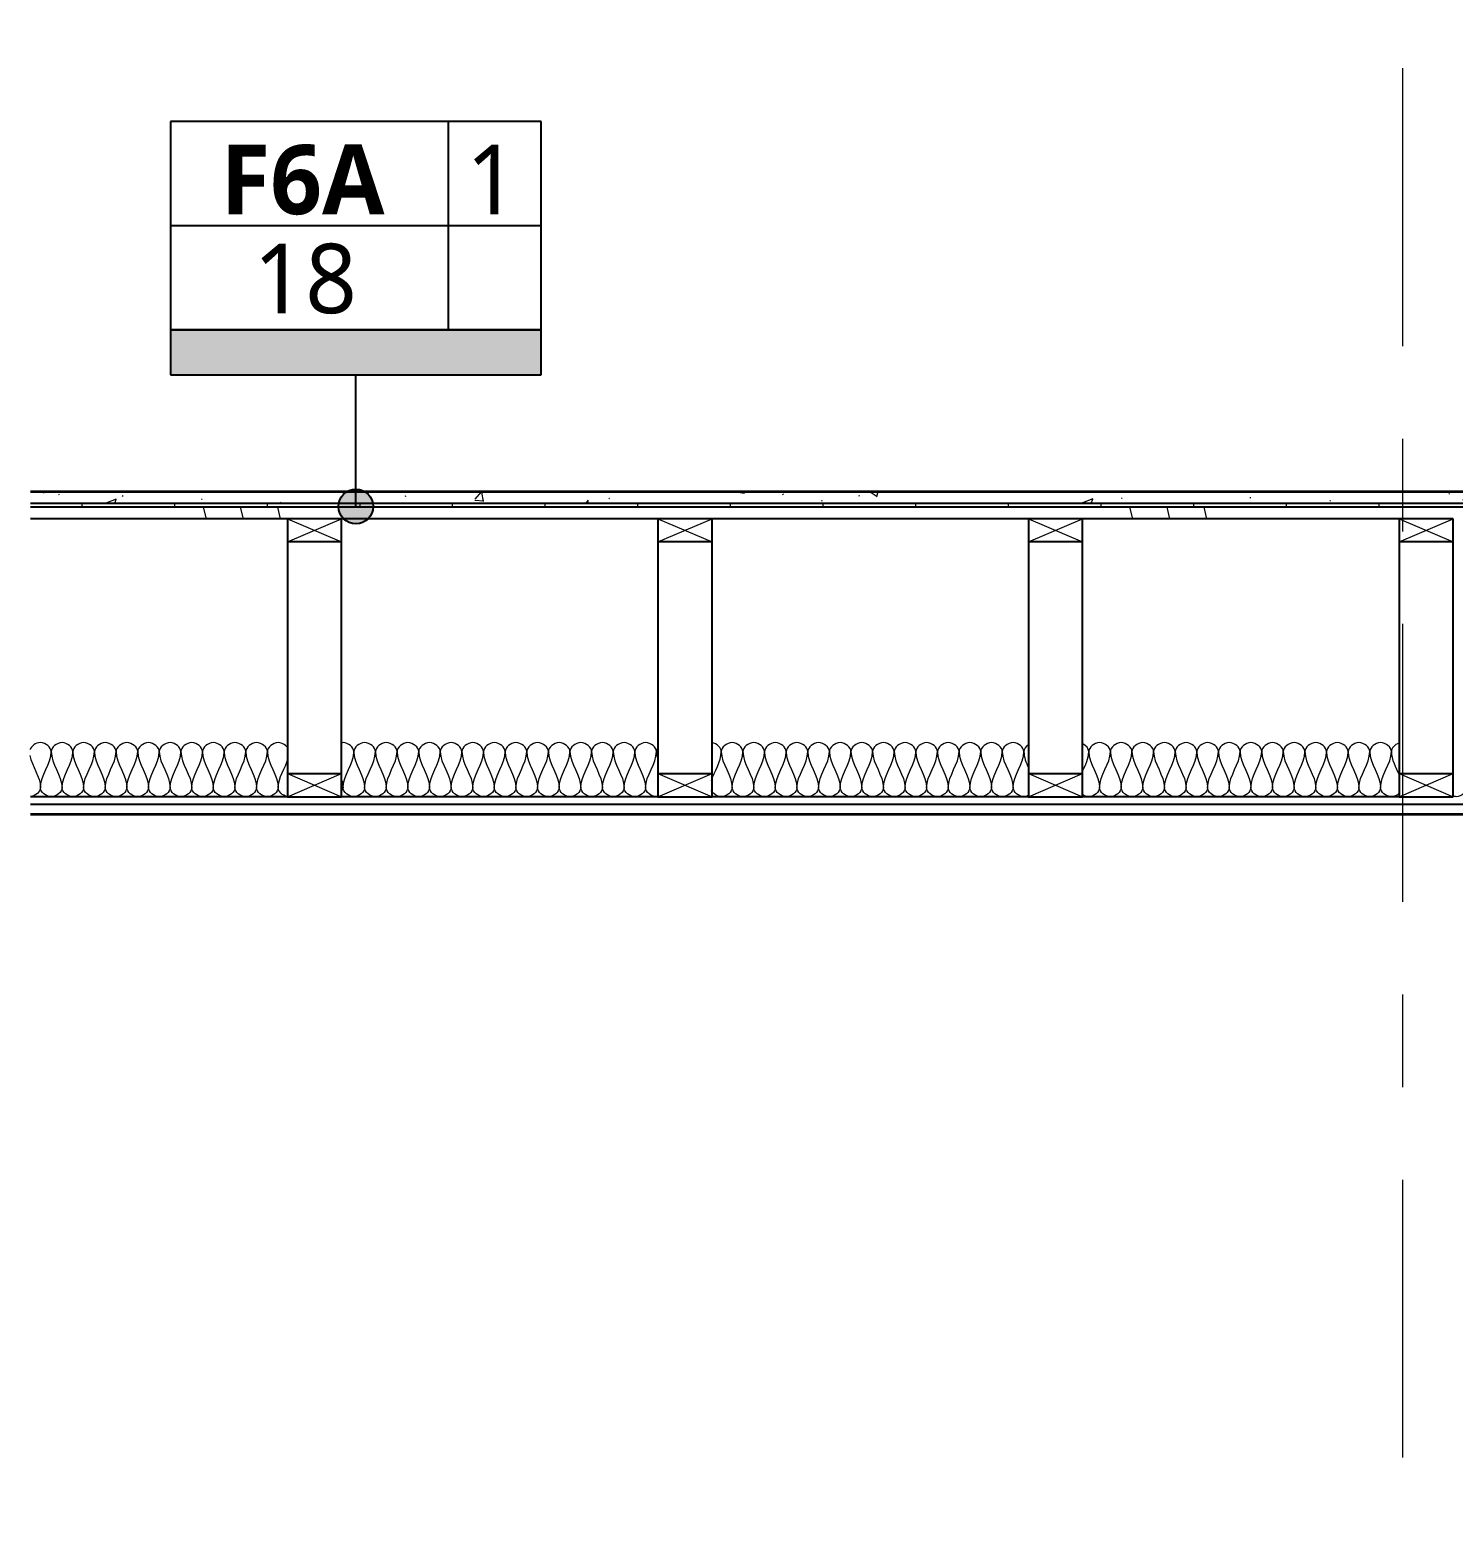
# Model space of a CAD drawing. Header units: inches. Extents: x 6 to 8416, y -388 to 6104.
# Drawn here: x 36.6 to 128.8, y 5793.7 to 5890.4 of the extents above; entities that cross this region are included whole.
import ezdxf

# ---------------------------------------------------------------- set-up
doc = ezdxf.new("R2010")
doc.units = ezdxf.units.IN
doc.header["$MEASUREMENT"] = 0
doc.linetypes.add('Center 3_8_', pattern=[36, 18, -6, 6, -6])
for name, color, linetype, lineweight in [('A-DETL', 90, 'Continuous', 13), ('A-DETL-GENF', 92, 'Continuous', 13), ('A-FLOR', 192, 'Continuous', 18), ('A-FLOR-IDEN', 11, 'Continuous', 25), ('A-FLOR-MCUT', 51, 'Continuous', 25), ('A-FLOR-PATT', 8, 'Continuous', 35), ('A-ROOM', 32, 'Continuous', 13), ('S-GRID', 1, 'Continuous', 13)]:
    doc.layers.add(name, color=color, linetype=linetype, lineweight=lineweight)
doc.styles.add('Open Sans_3', font='OpenSans-Regular.ttf', dxfattribs={"height": 4.5})
doc.styles.add('Open Sans_B', font='OpenSans-Bold.ttf', dxfattribs={"height": 4.5})

# ---------------------------------------------------------------- blocks, each defined once
blk = doc.blocks.new('06 Nominal Cut Lumber-Section-AM1 - 2x4 Section-9046868-WALL SECTION - PARKING EAST')
at = {"layer": 'A-DETL-GENF', "lineweight": 25}
for p, q in [((2.189, 5730.875), (-1.311, 5730.875)), ((-1.311, 5730.875), (-1.311, 5729.375)), ((2.189, 5729.375), (2.189, 5730.875))]:
    blk.add_line(p, q, dxfattribs=at)
at = {"layer": 'A-DETL-GENF'}
for p, q in [((-1.311, 5729.375), (2.189, 5730.875)), ((-1.311, 5730.875), (2.189, 5729.375))]:
    blk.add_line(p, q, dxfattribs=at)
blk = doc.blocks.new('06 Nominal Cut Lumber-Section-AM1 - 2x4 Section-V5-WALL SECTION - PARKING EAST')
at = {"layer": 'A-DETL-GENF', "lineweight": 25}
for p, q in [((-1.311, 5714.375), (-1.311, 5712.875)), ((2.189, 5712.875), (2.189, 5714.375)), ((-1.311, 5712.875), (2.189, 5712.875))]:
    blk.add_line(p, q, dxfattribs=at)
at = {"layer": 'A-DETL-GENF'}
for p, q in [((-1.311, 5712.875), (2.189, 5714.375)), ((-1.311, 5714.375), (2.189, 5712.875))]:
    blk.add_line(p, q, dxfattribs=at)
blk = doc.blocks.new('06 Nominal Cut Lumber-Top-AM - 4_ W-20150248-WALL SECTION - PARKING EAST')
at = {"layer": 'A-DETL-GENF', "lineweight": 25}
for p, q in [((2.189, 5729.375), (-1.311, 5729.375)), ((-1.311, 5729.375), (-1.311, 5714.375)), ((2.189, 5714.375), (2.189, 5729.375)), ((-1.311, 5714.375), (2.189, 5714.375))]:
    blk.add_line(p, q, dxfattribs=at)
blk = doc.blocks.new('ASM TAG - Floor-AM - Assembly-1637575-WALL SECTION - PARKING EAST')
at = {"layer": 'A-FLOR-IDEN', "lineweight": 13}
blk.add_hatch(color=256, dxfattribs=at).paths.add_polyline_path([(-80.88, 4994.573), (-80.88, 4991.658), (-104.88, 4991.658), (-104.88, 4994.573)])
at = {"layer": 'A-FLOR-IDEN'}
for p, q in [((-86.88, 5008.073), (-104.88, 5008.073)), ((-104.88, 5008.073), (-104.88, 5001.323)), ((-104.88, 5008.073), (-104.88, 4994.573)), ((-80.88, 5008.073), (-104.88, 5008.073)), ((-80.88, 5008.073), (-86.88, 5008.073)), ((-86.88, 4994.573), (-86.88, 5008.073)), ((-80.88, 5001.323), (-80.88, 5008.073)), ((-80.88, 4994.573), (-80.88, 5008.073)), ((-104.88, 5001.323), (-104.88, 4994.573)), ((-104.88, 5001.323), (-80.88, 5001.323)), ((-80.88, 4994.573), (-80.88, 5001.323)), ((-80.88, 4994.573), (-104.88, 4994.573)), ((-104.88, 4994.573), (-104.88, 4991.658)), ((-104.88, 4994.573), (-86.88, 4994.573)), ((-104.88, 4994.573), (-80.88, 4994.573)), ((-86.88, 4994.573), (-80.88, 4994.573)), ((-80.88, 4991.658), (-80.88, 4994.573)), ((-104.88, 4991.658), (-80.88, 4991.658))]:
    blk.add_line(p, q, dxfattribs=at)
at = {"layer": 'A-FLOR-IDEN', "lineweight": 13}
for p, q in [((-86.88, 5001.323), (-86.88, 5008.073)), ((-86.88, 5008.073), (-86.88, 5001.323)), ((-104.88, 5001.323), (-86.88, 5001.323)), ((-86.88, 5001.323), (-104.88, 5001.323)), ((-86.88, 4994.573), (-86.88, 5001.323)), ((-86.88, 5001.323), (-80.88, 5001.323)), ((-80.88, 5001.323), (-86.88, 5001.323)), ((-86.88, 5001.323), (-86.88, 4994.573))]:
    blk.add_line(p, q, dxfattribs=at)

msp = doc.modelspace()

# ---------------------------------------------------------------- hatches: boundary and pattern name
at = {"layer": 'A-FLOR-IDEN'}
h = msp.add_hatch(color=256, dxfattribs=at)
edge = h.paths.add_edge_path()
edge.add_arc((57.73850144, 5859.54566989), 1.125, 0, 360)
at = {"layer": 'A-FLOR-PATT', "lineweight": 13}
h = msp.add_hatch(dxfattribs=at)
h.set_pattern_fill('FP_1', color=256, style=0, pattern_type=2)
h.set_pattern_definition([(50, (-751.995, 5590.484), (6.885997, -0.602097), [0.72, -7.92]), (355, (-751.995, 5590.484), (-1.331756, 7.220547), [0.576, -6.336]), (100.451, (-751.421, 5590.433), (5.55363, 6.61819), [0.61191, -6.731]), (46.184, (-751.995, 5592.404), (10.24564, -1.588925), [1.08, -11.88]), (96.636, (-751.141, 5592.271), (8.97244, 9.35152), [0.91786, -10.096]), (351.184, (-751.995, 5592.404), (8.9732, 9.35123), [0.864, -9.504]), (21, (-751.035, 5591.924), (5.730726, -3.865003), [0.72, -7.92]), (326, (-751.035, 5591.924), (2.33581, 6.96088), [0.576, -6.336]), (71.451, (-750.557, 5591.601), (8.065876, 3.09595), [0.61191, -6.731]), (37.5, (-751.9948, 5590.484), (0.116866, 3.1954784), [0.06336, -6.196, 0.06336, -6.369, -6.36]), (37.5, (-751.9948, 5590.484), (0.116866, 3.1954784), [-12.691, 0.06336, -6.297]), (7.5, (-751.995, 5590.484), (2.52543, 3.786025), [0.06336, -3.604, 0.06336, -6.052, -2.424]), (7.5, (-751.995, 5590.484), (2.52543, 3.786025), [-9.782, 0.06336, -2.361]), (327.5, (-754.1358, 5590.484), (5.1243685, -0.216176), [0.06336, -2.337, 0.06336, -7.425, -9.936]), (327.5, (-754.1358, 5590.484), (5.1243685, -0.216176), [-9.888, 0.06336, -9.873]), (317.5, (-755.096, 5590.484), (5.598326, 0.96141), [0.06336, -3.057, 0.06336, -4.909, -7.056]), (317.5, (-755.096, 5590.484), (5.598326, 0.96141), [-8.093, 0.06336, -6.993])])
h.paths.add_polyline_path([(36.66538982, 5859.75), (175.05738982, 5859.75451498), (175.05738982, 5860.5), (36.66538982, 5860.5), (36.66538982, 5859.86812177)])
h = msp.add_hatch(dxfattribs=at)
h.set_pattern_fill('FP_2', color=256, style=0, pattern_type=2)
h.set_pattern_definition([(0, (-751.995, 5590.484), (0, 6), []), (90, (-751.995, 5590.484), (-6, 4e-16), [])])
h.paths.add_polyline_path([(175.05738982, 5859.5), (175.05738982, 5859.75), (36.66538982, 5859.75), (36.66538982, 5859.5), (133.42138982, 5859.5)])
h = msp.add_hatch(dxfattribs=at)
h.set_pattern_fill('FP_3', color=256, style=0, pattern_type=2)
h.set_pattern_definition([(0, (-751.995, 5590.484), (0, 60), [60, 0, 0, 0]), (284.036, (-711.195, 5602.484), (59.99915, -180.0005), [12.369, -235.017]), (284.036, (-713.595, 5602.484), (59.99915, -180.0005), [12.369, -235.017]), (284.036, (-715.995, 5602.484), (59.99915, -180.0005), [12.369, -235.017]), (284.036, (-747.195, 5614.484), (59.99915, -180.0005), [12.369, -235.017]), (284.036, (-749.595, 5614.484), (59.99915, -180.0005), [12.369, -235.017]), (284.036, (-751.995, 5614.484), (59.99915, -180.0005), [12.369, -235.017]), (284.036, (-729.195, 5626.484), (59.99915, -180.0005), [12.369, -235.017]), (284.036, (-731.595, 5626.484), (59.99915, -180.0005), [12.369, -235.017]), (284.036, (-733.995, 5626.484), (59.99915, -180.0005), [12.369, -235.017]), (284.036, (-711.195, 5638.484), (59.99915, -180.0005), [12.369, -235.017]), (284.036, (-713.595, 5638.484), (59.99915, -180.0005), [12.369, -235.017]), (284.036, (-715.995, 5638.484), (59.99915, -180.0005), [12.369, -235.017]), (284.036, (-747.195, 5650.484), (59.99915, -180.0005), [12.369, -235.017]), (284.036, (-749.595, 5650.484), (59.99915, -180.0005), [12.369, -235.017]), (284.036, (-751.995, 5650.484), (59.99915, -180.0005), [12.369, -235.017]), (0, (-751.995, 5596.484), (0, 60), [60, 0, 0, 0]), (0, (-751.995, 5602.484), (0, 60), [60, 0, 0, 0]), (0, (-751.995, 5608.484), (0, 60), [60, 0, 0, 0]), (0, (-751.995, 5614.484), (0, 60), [60, 0, 0, 0]), (0, (-751.995, 5620.484), (0, 60), [60, 0, 0, 0]), (0, (-751.995, 5626.484), (0, 60), [60, 0, 0, 0]), (0, (-751.995, 5632.484), (0, 60), [60, 0, 0, 0]), (0, (-751.995, 5638.484), (0, 60), [60, 0, 0, 0]), (0, (-751.995, 5644.484), (0, 60), [60, 0, 0, 0])])
h.paths.add_polyline_path([(128.80738982, 5858.75), (180.55738975, 5858.75), (180.55738982, 5859.5), (36.66538982, 5859.5), (36.66538982, 5858.75), (125.30738982, 5858.75)])

# ---------------------------------------------------------------- linework, layer by layer
at = {"layer": 'A-DETL'}
for points, knots in [([(38.00738982, 5843.66666667), (38.00738982, 5843.94165264), (37.35378982, 5844.51746931), (36.70018982, 5844.01798948), (36.62502828, 5843.77699534)], [0, 0, 0, 0, 1.4142135624, 2.6409428125, 2.6409428125, 2.6409428125, 2.6409428125]), ([(53.35671227, 5843.85637678), (53.24738982, 5844.06650186), (52.62738982, 5844.48786797), (52.00738982, 5843.94165264), (52.00738982, 5843.66666667)], [0.3232488143, 0.3232488143, 0.3232488143, 0.3232488143, 1.4142135624, 2.8284271247, 2.8284271247, 2.8284271247, 2.8284271247]), ([(57.60738982, 5843.66666667), (57.60738982, 5843.94165264), (57.22102618, 5844.28203609), (56.83466255, 5844.24667158), (56.79869144, 5844.24039795)], [0, 0, 0, 0, 1.4142135624, 1.5611448416, 1.5611448416, 1.5611448416, 1.5611448416]), ([(77.31608821, 5840.75960205), (77.28011709, 5840.75332842), (76.89375346, 5840.71796391), (76.50738982, 5841.05834736), (76.50738982, 5841.33333333)], [1.2672822832, 1.2672822832, 1.2672822832, 1.2672822832, 1.4142135624, 2.8284271247, 2.8284271247, 2.8284271247, 2.8284271247]), ([(82.10738982, 5841.33333333), (82.10738982, 5841.05834736), (81.48738982, 5840.51213203), (80.86738982, 5840.93349814), (80.75806737, 5841.14362322)], [0, 0, 0, 0, 1.4142135624, 2.5051783105, 2.5051783105, 2.5051783105, 2.5051783105]), ([(101.32406441, 5840.8295204), (101.22557164, 5840.77995582), (100.76648073, 5840.65389173), (100.30738982, 5841.05834736), (100.30738982, 5841.33333333)], [0.9734197247, 0.9734197247, 0.9734197247, 0.9734197247, 1.4142135624, 2.8284271247, 2.8284271247, 2.8284271247, 2.8284271247]), ([(105.90738982, 5841.33333333), (105.90738982, 5841.05834736), (105.41193528, 5840.62185564), (104.91648073, 5840.8032548), (104.7961477, 5840.88523799)], [0, 0, 0, 0, 1.4142135624, 2.0019386792, 2.0019386792, 2.0019386792, 2.0019386792]), ([(125.32139798, 5840.96793881), (125.18738982, 5840.84086808), (124.64738982, 5840.58261143), (124.10738982, 5841.05834736), (124.10738982, 5841.33333333)], [0.6464976285, 0.6464976285, 0.6464976285, 0.6464976285, 1.4142135624, 2.8284271247, 2.8284271247, 2.8284271247, 2.8284271247]), ([(129.70738982, 5841.33333333), (129.70738982, 5841.05834736), (129.28466255, 5840.68592782), (128.86193528, 5840.7633137), (128.79234819, 5840.7868753)], [0, 0, 0, 0, 1.4142135624, 1.7080761208, 1.7080761208, 1.7080761208, 1.7080761208])]:
    msp.add_open_spline(points, degree=3, knots=knots, dxfattribs=at)
for points in [[(36.62952965, 5843.41271638), (36.74858854, 5842.70862261), (37.30738982, 5842.04964113), (37.30738982, 5841.33333333)], [(37.30738982, 5841.33333333), (37.30738982, 5842.13504832), (38.00738982, 5842.86495168), (38.00738982, 5843.66666667)], [(39.40738982, 5843.66666667), (39.40738982, 5843.94165264), (38.70738982, 5844.55834736), (38.00738982, 5843.94165264), (38.00738982, 5843.66666667)], [(38.00738982, 5843.66666667), (38.00738982, 5842.86495168), (38.70738982, 5842.13504832), (38.70738982, 5841.33333333)], [(38.70738982, 5841.33333333), (38.70738982, 5842.13504832), (39.40738982, 5842.86495168), (39.40738982, 5843.66666667)], [(40.80738982, 5843.66666667), (40.80738982, 5843.94165264), (40.10738982, 5844.55834736), (39.40738982, 5843.94165264), (39.40738982, 5843.66666667)], [(39.40738982, 5843.66666667), (39.40738982, 5842.86495168), (40.10738982, 5842.13504832), (40.10738982, 5841.33333333)], [(40.10738982, 5841.33333333), (40.10738982, 5842.13504832), (40.80738982, 5842.86495168), (40.80738982, 5843.66666667)], [(42.20738982, 5843.66666667), (42.20738982, 5843.94165264), (41.50738982, 5844.55834736), (40.80738982, 5843.94165264), (40.80738982, 5843.66666667)], [(40.80738982, 5843.66666667), (40.80738982, 5842.86495168), (41.50738982, 5842.13504832), (41.50738982, 5841.33333333)], [(41.50738982, 5841.33333333), (41.50738982, 5842.13504832), (42.20738982, 5842.86495168), (42.20738982, 5843.66666667)], [(43.60738982, 5843.66666667), (43.60738982, 5843.94165264), (42.90738982, 5844.55834736), (42.20738982, 5843.94165264), (42.20738982, 5843.66666667)], [(42.20738982, 5843.66666667), (42.20738982, 5842.86495168), (42.90738982, 5842.13504832), (42.90738982, 5841.33333333)], [(42.90738982, 5841.33333333), (42.90738982, 5842.13504832), (43.60738982, 5842.86495168), (43.60738982, 5843.66666667)], [(45.00738982, 5843.66666667), (45.00738982, 5843.94165264), (44.30738982, 5844.55834736), (43.60738982, 5843.94165264), (43.60738982, 5843.66666667)], [(43.60738982, 5843.66666667), (43.60738982, 5842.86495168), (44.30738982, 5842.13504832), (44.30738982, 5841.33333333)], [(44.30738982, 5841.33333333), (44.30738982, 5842.13504832), (45.00738982, 5842.86495168), (45.00738982, 5843.66666667)], [(46.40738982, 5843.66666667), (46.40738982, 5843.94165264), (45.70738982, 5844.55834736), (45.00738982, 5843.94165264), (45.00738982, 5843.66666667)], [(45.00738982, 5843.66666667), (45.00738982, 5842.86495168), (45.70738982, 5842.13504832), (45.70738982, 5841.33333333)], [(45.70738982, 5841.33333333), (45.70738982, 5842.13504832), (46.40738982, 5842.86495168), (46.40738982, 5843.66666667)], [(47.80738982, 5843.66666667), (47.80738982, 5843.94165264), (47.10738982, 5844.55834736), (46.40738982, 5843.94165264), (46.40738982, 5843.66666667)], [(46.40738982, 5843.66666667), (46.40738982, 5842.86495168), (47.10738982, 5842.13504832), (47.10738982, 5841.33333333)], [(47.10738982, 5841.33333333), (47.10738982, 5842.13504832), (47.80738982, 5842.86495168), (47.80738982, 5843.66666667)], [(49.20738982, 5843.66666667), (49.20738982, 5843.94165264), (48.50738982, 5844.55834736), (47.80738982, 5843.94165264), (47.80738982, 5843.66666667)], [(47.80738982, 5843.66666667), (47.80738982, 5842.86495168), (48.50738982, 5842.13504832), (48.50738982, 5841.33333333)], [(48.50738982, 5841.33333333), (48.50738982, 5842.13504832), (49.20738982, 5842.86495168), (49.20738982, 5843.66666667)], [(50.60738982, 5843.66666667), (50.60738982, 5843.94165264), (49.90738982, 5844.55834736), (49.20738982, 5843.94165264), (49.20738982, 5843.66666667)], [(49.20738982, 5843.66666667), (49.20738982, 5842.86495168), (49.90738982, 5842.13504832), (49.90738982, 5841.33333333)], [(49.90738982, 5841.33333333), (49.90738982, 5842.13504832), (50.60738982, 5842.86495168), (50.60738982, 5843.66666667)], [(52.00738982, 5843.66666667), (52.00738982, 5843.94165264), (51.30738982, 5844.55834736), (50.60738982, 5843.94165264), (50.60738982, 5843.66666667)], [(50.60738982, 5843.66666667), (50.60738982, 5842.86495168), (51.30738982, 5842.13504832), (51.30738982, 5841.33333333)], [(51.30738982, 5841.33333333), (51.30738982, 5842.13504832), (52.00738982, 5842.86495168), (52.00738982, 5843.66666667)], [(52.00738982, 5843.66666667), (52.00738982, 5842.86495168), (52.70738982, 5842.13504832), (52.70738982, 5841.33333333)], [(56.90738982, 5841.33333333), (56.90738982, 5842.13504832), (57.60738982, 5842.86495168), (57.60738982, 5843.66666667)], [(59.00738982, 5843.66666667), (59.00738982, 5843.94165264), (58.30738982, 5844.55834736), (57.60738982, 5843.94165264), (57.60738982, 5843.66666667)], [(57.60738982, 5843.66666667), (57.60738982, 5842.86495168), (58.30738982, 5842.13504832), (58.30738982, 5841.33333333)], [(58.30738982, 5841.33333333), (58.30738982, 5842.13504832), (59.00738982, 5842.86495168), (59.00738982, 5843.66666667)], [(60.40738982, 5843.66666667), (60.40738982, 5843.94165264), (59.70738982, 5844.55834736), (59.00738982, 5843.94165264), (59.00738982, 5843.66666667)], [(59.00738982, 5843.66666667), (59.00738982, 5842.86495168), (59.70738982, 5842.13504832), (59.70738982, 5841.33333333)], [(59.70738982, 5841.33333333), (59.70738982, 5842.13504832), (60.40738982, 5842.86495168), (60.40738982, 5843.66666667)], [(61.80738982, 5843.66666667), (61.80738982, 5843.94165264), (61.10738982, 5844.55834736), (60.40738982, 5843.94165264), (60.40738982, 5843.66666667)], [(60.40738982, 5843.66666667), (60.40738982, 5842.86495168), (61.10738982, 5842.13504832), (61.10738982, 5841.33333333)], [(61.10738982, 5841.33333333), (61.10738982, 5842.13504832), (61.80738982, 5842.86495168), (61.80738982, 5843.66666667)], [(63.20738982, 5843.66666667), (63.20738982, 5843.94165264), (62.50738982, 5844.55834736), (61.80738982, 5843.94165264), (61.80738982, 5843.66666667)], [(61.80738982, 5843.66666667), (61.80738982, 5842.86495168), (62.50738982, 5842.13504832), (62.50738982, 5841.33333333)], [(62.50738982, 5841.33333333), (62.50738982, 5842.13504832), (63.20738982, 5842.86495168), (63.20738982, 5843.66666667)], [(64.60738982, 5843.66666667), (64.60738982, 5843.94165264), (63.90738982, 5844.55834736), (63.20738982, 5843.94165264), (63.20738982, 5843.66666667)], [(63.20738982, 5843.66666667), (63.20738982, 5842.86495168), (63.90738982, 5842.13504832), (63.90738982, 5841.33333333)], [(63.90738982, 5841.33333333), (63.90738982, 5842.13504832), (64.60738982, 5842.86495168), (64.60738982, 5843.66666667)], [(66.00738982, 5843.66666667), (66.00738982, 5843.94165264), (65.30738982, 5844.55834736), (64.60738982, 5843.94165264), (64.60738982, 5843.66666667)], [(64.60738982, 5843.66666667), (64.60738982, 5842.86495168), (65.30738982, 5842.13504832), (65.30738982, 5841.33333333)], [(65.30738982, 5841.33333333), (65.30738982, 5842.13504832), (66.00738982, 5842.86495168), (66.00738982, 5843.66666667)], [(67.40738982, 5843.66666667), (67.40738982, 5843.94165264), (66.70738982, 5844.55834736), (66.00738982, 5843.94165264), (66.00738982, 5843.66666667)], [(66.00738982, 5843.66666667), (66.00738982, 5842.86495168), (66.70738982, 5842.13504832), (66.70738982, 5841.33333333)], [(66.70738982, 5841.33333333), (66.70738982, 5842.13504832), (67.40738982, 5842.86495168), (67.40738982, 5843.66666667)], [(68.80738982, 5843.66666667), (68.80738982, 5843.94165264), (68.10738982, 5844.55834736), (67.40738982, 5843.94165264), (67.40738982, 5843.66666667)], [(67.40738982, 5843.66666667), (67.40738982, 5842.86495168), (68.10738982, 5842.13504832), (68.10738982, 5841.33333333)], [(68.10738982, 5841.33333333), (68.10738982, 5842.13504832), (68.80738982, 5842.86495168), (68.80738982, 5843.66666667)], [(70.20738982, 5843.66666667), (70.20738982, 5843.94165264), (69.50738982, 5844.55834736), (68.80738982, 5843.94165264), (68.80738982, 5843.66666667)], [(68.80738982, 5843.66666667), (68.80738982, 5842.86495168), (69.50738982, 5842.13504832), (69.50738982, 5841.33333333)], [(69.50738982, 5841.33333333), (69.50738982, 5842.13504832), (70.20738982, 5842.86495168), (70.20738982, 5843.66666667)], [(71.60738982, 5843.66666667), (71.60738982, 5843.94165264), (70.90738982, 5844.55834736), (70.20738982, 5843.94165264), (70.20738982, 5843.66666667)], [(70.20738982, 5843.66666667), (70.20738982, 5842.86495168), (70.90738982, 5842.13504832), (70.90738982, 5841.33333333)], [(70.90738982, 5841.33333333), (70.90738982, 5842.13504832), (71.60738982, 5842.86495168), (71.60738982, 5843.66666667)], [(73.00738982, 5843.66666667), (73.00738982, 5843.94165264), (72.30738982, 5844.55834736), (71.60738982, 5843.94165264), (71.60738982, 5843.66666667)], [(71.60738982, 5843.66666667), (71.60738982, 5842.86495168), (72.30738982, 5842.13504832), (72.30738982, 5841.33333333)], [(72.30738982, 5841.33333333), (72.30738982, 5842.13504832), (73.00738982, 5842.86495168), (73.00738982, 5843.66666667)], [(74.40738982, 5843.66666667), (74.40738982, 5843.94165264), (73.70738982, 5844.55834736), (73.00738982, 5843.94165264), (73.00738982, 5843.66666667)], [(73.00738982, 5843.66666667), (73.00738982, 5842.86495168), (73.70738982, 5842.13504832), (73.70738982, 5841.33333333)], [(73.70738982, 5841.33333333), (73.70738982, 5842.13504832), (74.40738982, 5842.86495168), (74.40738982, 5843.66666667)], [(75.80738982, 5843.66666667), (75.80738982, 5843.94165264), (75.10738982, 5844.55834736), (74.40738982, 5843.94165264), (74.40738982, 5843.66666667)], [(74.40738982, 5843.66666667), (74.40738982, 5842.86495168), (75.10738982, 5842.13504832), (75.10738982, 5841.33333333)], [(75.10738982, 5841.33333333), (75.10738982, 5842.13504832), (75.80738982, 5842.86495168), (75.80738982, 5843.66666667)], [(77.20738982, 5843.66666667), (77.20738982, 5843.94165264), (76.50738982, 5844.55834736), (75.80738982, 5843.94165264), (75.80738982, 5843.66666667)], [(75.80738982, 5843.66666667), (75.80738982, 5842.86495168), (76.50738982, 5842.13504832), (76.50738982, 5841.33333333)], [(76.50738982, 5841.33333333), (76.50738982, 5842.13504832), (77.20738982, 5842.86495168), (77.20738982, 5843.66666667)], [(77.25806737, 5843.85637678), (77.22567554, 5843.7941175), (77.20738982, 5843.7295206), (77.20738982, 5843.66666667)], [(77.20738982, 5843.66666667), (77.20738982, 5843.51941289), (77.23100498, 5843.37458175), (77.26956034, 5843.2312833)], [(80.76956034, 5841.7687167), (80.94091752, 5842.40559872), (81.40738982, 5843.01220546), (81.40738982, 5843.66666667)], [(81.40738982, 5843.66666667), (81.40738982, 5843.91308267), (81.12633905, 5844.18628794), (80.81608821, 5844.24039795)], [(82.80738982, 5843.66666667), (82.80738982, 5843.94165264), (82.10738982, 5844.55834736), (81.40738982, 5843.94165264), (81.40738982, 5843.66666667)], [(81.40738982, 5843.66666667), (81.40738982, 5842.86495168), (82.10738982, 5842.13504832), (82.10738982, 5841.33333333)], [(82.10738982, 5841.33333333), (82.10738982, 5842.13504832), (82.80738982, 5842.86495168), (82.80738982, 5843.66666667)], [(84.20738982, 5843.66666667), (84.20738982, 5843.94165264), (83.50738982, 5844.55834736), (82.80738982, 5843.94165264), (82.80738982, 5843.66666667)], [(82.80738982, 5843.66666667), (82.80738982, 5842.86495168), (83.50738982, 5842.13504832), (83.50738982, 5841.33333333)], [(83.50738982, 5841.33333333), (83.50738982, 5842.13504832), (84.20738982, 5842.86495168), (84.20738982, 5843.66666667)], [(85.60738982, 5843.66666667), (85.60738982, 5843.94165264), (84.90738982, 5844.55834736), (84.20738982, 5843.94165264), (84.20738982, 5843.66666667)], [(84.20738982, 5843.66666667), (84.20738982, 5842.86495168), (84.90738982, 5842.13504832), (84.90738982, 5841.33333333)], [(84.90738982, 5841.33333333), (84.90738982, 5842.13504832), (85.60738982, 5842.86495168), (85.60738982, 5843.66666667)], [(87.00738982, 5843.66666667), (87.00738982, 5843.94165264), (86.30738982, 5844.55834736), (85.60738982, 5843.94165264), (85.60738982, 5843.66666667)], [(85.60738982, 5843.66666667), (85.60738982, 5842.86495168), (86.30738982, 5842.13504832), (86.30738982, 5841.33333333)], [(86.30738982, 5841.33333333), (86.30738982, 5842.13504832), (87.00738982, 5842.86495168), (87.00738982, 5843.66666667)], [(88.40738982, 5843.66666667), (88.40738982, 5843.94165264), (87.70738982, 5844.55834736), (87.00738982, 5843.94165264), (87.00738982, 5843.66666667)], [(87.00738982, 5843.66666667), (87.00738982, 5842.86495168), (87.70738982, 5842.13504832), (87.70738982, 5841.33333333)], [(87.70738982, 5841.33333333), (87.70738982, 5842.13504832), (88.40738982, 5842.86495168), (88.40738982, 5843.66666667)], [(89.80738982, 5843.66666667), (89.80738982, 5843.94165264), (89.10738982, 5844.55834736), (88.40738982, 5843.94165264), (88.40738982, 5843.66666667)], [(88.40738982, 5843.66666667), (88.40738982, 5842.86495168), (89.10738982, 5842.13504832), (89.10738982, 5841.33333333)], [(89.10738982, 5841.33333333), (89.10738982, 5842.13504832), (89.80738982, 5842.86495168), (89.80738982, 5843.66666667)], [(91.20738982, 5843.66666667), (91.20738982, 5843.94165264), (90.50738982, 5844.55834736), (89.80738982, 5843.94165264), (89.80738982, 5843.66666667)], [(89.80738982, 5843.66666667), (89.80738982, 5842.86495168), (90.50738982, 5842.13504832), (90.50738982, 5841.33333333)], [(90.50738982, 5841.33333333), (90.50738982, 5842.13504832), (91.20738982, 5842.86495168), (91.20738982, 5843.66666667)], [(92.60738982, 5843.66666667), (92.60738982, 5843.94165264), (91.90738982, 5844.55834736), (91.20738982, 5843.94165264), (91.20738982, 5843.66666667)], [(91.20738982, 5843.66666667), (91.20738982, 5842.86495168), (91.90738982, 5842.13504832), (91.90738982, 5841.33333333)], [(91.90738982, 5841.33333333), (91.90738982, 5842.13504832), (92.60738982, 5842.86495168), (92.60738982, 5843.66666667)], [(94.00738982, 5843.66666667), (94.00738982, 5843.94165264), (93.30738982, 5844.55834736), (92.60738982, 5843.94165264), (92.60738982, 5843.66666667)], [(92.60738982, 5843.66666667), (92.60738982, 5842.86495168), (93.30738982, 5842.13504832), (93.30738982, 5841.33333333)], [(93.30738982, 5841.33333333), (93.30738982, 5842.13504832), (94.00738982, 5842.86495168), (94.00738982, 5843.66666667)], [(95.40738982, 5843.66666667), (95.40738982, 5843.94165264), (94.70738982, 5844.55834736), (94.00738982, 5843.94165264), (94.00738982, 5843.66666667)], [(94.00738982, 5843.66666667), (94.00738982, 5842.86495168), (94.70738982, 5842.13504832), (94.70738982, 5841.33333333)], [(94.70738982, 5841.33333333), (94.70738982, 5842.13504832), (95.40738982, 5842.86495168), (95.40738982, 5843.66666667)], [(96.80738982, 5843.66666667), (96.80738982, 5843.94165264), (96.10738982, 5844.55834736), (95.40738982, 5843.94165264), (95.40738982, 5843.66666667)], [(95.40738982, 5843.66666667), (95.40738982, 5842.86495168), (96.10738982, 5842.13504832), (96.10738982, 5841.33333333)], [(96.10738982, 5841.33333333), (96.10738982, 5842.13504832), (96.80738982, 5842.86495168), (96.80738982, 5843.66666667)], [(98.20738982, 5843.66666667), (98.20738982, 5843.94165264), (97.50738982, 5844.55834736), (96.80738982, 5843.94165264), (96.80738982, 5843.66666667)], [(96.80738982, 5843.66666667), (96.80738982, 5842.86495168), (97.50738982, 5842.13504832), (97.50738982, 5841.33333333)], [(97.50738982, 5841.33333333), (97.50738982, 5842.13504832), (98.20738982, 5842.86495168), (98.20738982, 5843.66666667)], [(99.60738982, 5843.66666667), (99.60738982, 5843.94165264), (98.90738982, 5844.55834736), (98.20738982, 5843.94165264), (98.20738982, 5843.66666667)], [(98.20738982, 5843.66666667), (98.20738982, 5842.86495168), (98.90738982, 5842.13504832), (98.90738982, 5841.33333333)], [(98.90738982, 5841.33333333), (98.90738982, 5842.13504832), (99.60738982, 5842.86495168), (99.60738982, 5843.66666667)], [(101.00738982, 5843.66666667), (101.00738982, 5843.94165264), (100.30738982, 5844.55834736), (99.60738982, 5843.94165264), (99.60738982, 5843.66666667)], [(99.60738982, 5843.66666667), (99.60738982, 5842.86495168), (100.30738982, 5842.13504832), (100.30738982, 5841.33333333)], [(100.30738982, 5841.33333333), (100.30738982, 5842.13504832), (101.00738982, 5842.86495168), (101.00738982, 5843.66666667)], [(101.2961477, 5844.11476201), (101.12692937, 5843.99947314), (101.00738982, 5843.82737275), (101.00738982, 5843.66666667)], [(101.00738982, 5843.66666667), (101.00738982, 5843.30545442), (101.14948619, 5842.95881956), (101.30563604, 5842.61362642)], [(104.80563604, 5842.38637358), (104.99606269, 5842.80734082), (105.20738982, 5843.22616393), (105.20738982, 5843.66666667)], [(105.20738982, 5843.66666667), (105.20738982, 5843.85594272), (105.04156928, 5844.06102451), (104.82406441, 5844.1704796)], [(106.60738982, 5843.66666667), (106.60738982, 5843.94165264), (105.90738982, 5844.55834736), (105.20738982, 5843.94165264), (105.20738982, 5843.66666667)], [(105.20738982, 5843.66666667), (105.20738982, 5842.86495168), (105.90738982, 5842.13504832), (105.90738982, 5841.33333333)], [(105.90738982, 5841.33333333), (105.90738982, 5842.13504832), (106.60738982, 5842.86495168), (106.60738982, 5843.66666667)], [(108.00738982, 5843.66666667), (108.00738982, 5843.94165264), (107.30738982, 5844.55834736), (106.60738982, 5843.94165264), (106.60738982, 5843.66666667)], [(106.60738982, 5843.66666667), (106.60738982, 5842.86495168), (107.30738982, 5842.13504832), (107.30738982, 5841.33333333)], [(107.30738982, 5841.33333333), (107.30738982, 5842.13504832), (108.00738982, 5842.86495168), (108.00738982, 5843.66666667)], [(109.40738982, 5843.66666667), (109.40738982, 5843.94165264), (108.70738982, 5844.55834736), (108.00738982, 5843.94165264), (108.00738982, 5843.66666667)], [(108.00738982, 5843.66666667), (108.00738982, 5842.86495168), (108.70738982, 5842.13504832), (108.70738982, 5841.33333333)], [(108.70738982, 5841.33333333), (108.70738982, 5842.13504832), (109.40738982, 5842.86495168), (109.40738982, 5843.66666667)], [(110.80738982, 5843.66666667), (110.80738982, 5843.94165264), (110.10738982, 5844.55834736), (109.40738982, 5843.94165264), (109.40738982, 5843.66666667)], [(109.40738982, 5843.66666667), (109.40738982, 5842.86495168), (110.10738982, 5842.13504832), (110.10738982, 5841.33333333)], [(110.10738982, 5841.33333333), (110.10738982, 5842.13504832), (110.80738982, 5842.86495168), (110.80738982, 5843.66666667)], [(112.20738982, 5843.66666667), (112.20738982, 5843.94165264), (111.50738982, 5844.55834736), (110.80738982, 5843.94165264), (110.80738982, 5843.66666667)], [(110.80738982, 5843.66666667), (110.80738982, 5842.86495168), (111.50738982, 5842.13504832), (111.50738982, 5841.33333333)], [(111.50738982, 5841.33333333), (111.50738982, 5842.13504832), (112.20738982, 5842.86495168), (112.20738982, 5843.66666667)], [(113.60738982, 5843.66666667), (113.60738982, 5843.94165264), (112.90738982, 5844.55834736), (112.20738982, 5843.94165264), (112.20738982, 5843.66666667)], [(112.20738982, 5843.66666667), (112.20738982, 5842.86495168), (112.90738982, 5842.13504832), (112.90738982, 5841.33333333)], [(112.90738982, 5841.33333333), (112.90738982, 5842.13504832), (113.60738982, 5842.86495168), (113.60738982, 5843.66666667)], [(115.00738982, 5843.66666667), (115.00738982, 5843.94165264), (114.30738982, 5844.55834736), (113.60738982, 5843.94165264), (113.60738982, 5843.66666667)], [(113.60738982, 5843.66666667), (113.60738982, 5842.86495168), (114.30738982, 5842.13504832), (114.30738982, 5841.33333333)], [(114.30738982, 5841.33333333), (114.30738982, 5842.13504832), (115.00738982, 5842.86495168), (115.00738982, 5843.66666667)], [(116.40738982, 5843.66666667), (116.40738982, 5843.94165264), (115.70738982, 5844.55834736), (115.00738982, 5843.94165264), (115.00738982, 5843.66666667)], [(115.00738982, 5843.66666667), (115.00738982, 5842.86495168), (115.70738982, 5842.13504832), (115.70738982, 5841.33333333)], [(115.70738982, 5841.33333333), (115.70738982, 5842.13504832), (116.40738982, 5842.86495168), (116.40738982, 5843.66666667)], [(117.80738982, 5843.66666667), (117.80738982, 5843.94165264), (117.10738982, 5844.55834736), (116.40738982, 5843.94165264), (116.40738982, 5843.66666667)], [(116.40738982, 5843.66666667), (116.40738982, 5842.86495168), (117.10738982, 5842.13504832), (117.10738982, 5841.33333333)], [(117.10738982, 5841.33333333), (117.10738982, 5842.13504832), (117.80738982, 5842.86495168), (117.80738982, 5843.66666667)], [(119.20738982, 5843.66666667), (119.20738982, 5843.94165264), (118.50738982, 5844.55834736), (117.80738982, 5843.94165264), (117.80738982, 5843.66666667)], [(117.80738982, 5843.66666667), (117.80738982, 5842.86495168), (118.50738982, 5842.13504832), (118.50738982, 5841.33333333)], [(118.50738982, 5841.33333333), (118.50738982, 5842.13504832), (119.20738982, 5842.86495168), (119.20738982, 5843.66666667)], [(120.60738982, 5843.66666667), (120.60738982, 5843.94165264), (119.90738982, 5844.55834736), (119.20738982, 5843.94165264), (119.20738982, 5843.66666667)], [(119.20738982, 5843.66666667), (119.20738982, 5842.86495168), (119.90738982, 5842.13504832), (119.90738982, 5841.33333333)], [(119.90738982, 5841.33333333), (119.90738982, 5842.13504832), (120.60738982, 5842.86495168), (120.60738982, 5843.66666667)], [(122.00738982, 5843.66666667), (122.00738982, 5843.94165264), (121.30738982, 5844.55834736), (120.60738982, 5843.94165264), (120.60738982, 5843.66666667)], [(120.60738982, 5843.66666667), (120.60738982, 5842.86495168), (121.30738982, 5842.13504832), (121.30738982, 5841.33333333)], [(121.30738982, 5841.33333333), (121.30738982, 5842.13504832), (122.00738982, 5842.86495168), (122.00738982, 5843.66666667)], [(123.40738982, 5843.66666667), (123.40738982, 5843.94165264), (122.70738982, 5844.55834736), (122.00738982, 5843.94165264), (122.00738982, 5843.66666667)], [(122.00738982, 5843.66666667), (122.00738982, 5842.86495168), (122.70738982, 5842.13504832), (122.70738982, 5841.33333333)], [(122.70738982, 5841.33333333), (122.70738982, 5842.13504832), (123.40738982, 5842.86495168), (123.40738982, 5843.66666667)], [(124.80738982, 5843.66666667), (124.80738982, 5843.94165264), (124.10738982, 5844.55834736), (123.40738982, 5843.94165264), (123.40738982, 5843.66666667)], [(123.40738982, 5843.66666667), (123.40738982, 5842.86495168), (124.10738982, 5842.13504832), (124.10738982, 5841.33333333)], [(124.10738982, 5841.33333333), (124.10738982, 5842.13504832), (124.80738982, 5842.86495168), (124.80738982, 5843.66666667)], [(125.29234819, 5844.2131247), (125.02704744, 5844.12329611), (124.80738982, 5843.8845127), (124.80738982, 5843.66666667)], [(124.80738982, 5843.66666667), (124.80738982, 5843.14687344), (125.10164172, 5842.65726693), (125.30858812, 5842.15870392)], [(52.70738982, 5841.33333333), (52.70738982, 5841.98779454), (53.17386212, 5842.59440128), (53.3452193, 5843.2312833)], [(56.8452193, 5841.7687167), (56.88377466, 5841.62541825), (56.90738982, 5841.48058711), (56.90738982, 5841.33333333)], [(37.30738982, 5841.33333333), (37.30738982, 5841.07491795), (36.99830071, 5840.78704072), (36.67058596, 5840.75328427)], [(38.70738982, 5841.33333333), (38.70738982, 5841.05834736), (38.00738982, 5840.44165264), (37.30738982, 5841.05834736), (37.30738982, 5841.33333333)], [(40.10738982, 5841.33333333), (40.10738982, 5841.05834736), (39.40738982, 5840.44165264), (38.70738982, 5841.05834736), (38.70738982, 5841.33333333)], [(41.50738982, 5841.33333333), (41.50738982, 5841.05834736), (40.80738982, 5840.44165264), (40.10738982, 5841.05834736), (40.10738982, 5841.33333333)], [(42.90738982, 5841.33333333), (42.90738982, 5841.05834736), (42.20738982, 5840.44165264), (41.50738982, 5841.05834736), (41.50738982, 5841.33333333)], [(44.30738982, 5841.33333333), (44.30738982, 5841.05834736), (43.60738982, 5840.44165264), (42.90738982, 5841.05834736), (42.90738982, 5841.33333333)], [(45.70738982, 5841.33333333), (45.70738982, 5841.05834736), (45.00738982, 5840.44165264), (44.30738982, 5841.05834736), (44.30738982, 5841.33333333)], [(47.10738982, 5841.33333333), (47.10738982, 5841.05834736), (46.40738982, 5840.44165264), (45.70738982, 5841.05834736), (45.70738982, 5841.33333333)], [(48.50738982, 5841.33333333), (48.50738982, 5841.05834736), (47.80738982, 5840.44165264), (47.10738982, 5841.05834736), (47.10738982, 5841.33333333)], [(49.90738982, 5841.33333333), (49.90738982, 5841.05834736), (49.20738982, 5840.44165264), (48.50738982, 5841.05834736), (48.50738982, 5841.33333333)], [(51.30738982, 5841.33333333), (51.30738982, 5841.05834736), (50.60738982, 5840.44165264), (49.90738982, 5841.05834736), (49.90738982, 5841.33333333)], [(52.70738982, 5841.33333333), (52.70738982, 5841.05834736), (52.00738982, 5840.44165264), (51.30738982, 5841.05834736), (51.30738982, 5841.33333333)], [(53.29869144, 5840.75960205), (52.98844059, 5840.81371206), (52.70738982, 5841.08691733), (52.70738982, 5841.33333333)], [(56.90738982, 5841.33333333), (56.90738982, 5841.2704794), (56.88910411, 5841.2058825), (56.85671227, 5841.14362322)], [(58.30738982, 5841.33333333), (58.30738982, 5841.05834736), (57.60738982, 5840.44165264), (56.90738982, 5841.05834736), (56.90738982, 5841.33333333)], [(59.70738982, 5841.33333333), (59.70738982, 5841.05834736), (59.00738982, 5840.44165264), (58.30738982, 5841.05834736), (58.30738982, 5841.33333333)], [(61.10738982, 5841.33333333), (61.10738982, 5841.05834736), (60.40738982, 5840.44165264), (59.70738982, 5841.05834736), (59.70738982, 5841.33333333)], [(62.50738982, 5841.33333333), (62.50738982, 5841.05834736), (61.80738982, 5840.44165264), (61.10738982, 5841.05834736), (61.10738982, 5841.33333333)], [(63.90738982, 5841.33333333), (63.90738982, 5841.05834736), (63.20738982, 5840.44165264), (62.50738982, 5841.05834736), (62.50738982, 5841.33333333)], [(65.30738982, 5841.33333333), (65.30738982, 5841.05834736), (64.60738982, 5840.44165264), (63.90738982, 5841.05834736), (63.90738982, 5841.33333333)], [(66.70738982, 5841.33333333), (66.70738982, 5841.05834736), (66.00738982, 5840.44165264), (65.30738982, 5841.05834736), (65.30738982, 5841.33333333)], [(68.10738982, 5841.33333333), (68.10738982, 5841.05834736), (67.40738982, 5840.44165264), (66.70738982, 5841.05834736), (66.70738982, 5841.33333333)], [(69.50738982, 5841.33333333), (69.50738982, 5841.05834736), (68.80738982, 5840.44165264), (68.10738982, 5841.05834736), (68.10738982, 5841.33333333)], [(70.90738982, 5841.33333333), (70.90738982, 5841.05834736), (70.20738982, 5840.44165264), (69.50738982, 5841.05834736), (69.50738982, 5841.33333333)], [(72.30738982, 5841.33333333), (72.30738982, 5841.05834736), (71.60738982, 5840.44165264), (70.90738982, 5841.05834736), (70.90738982, 5841.33333333)], [(73.70738982, 5841.33333333), (73.70738982, 5841.05834736), (73.00738982, 5840.44165264), (72.30738982, 5841.05834736), (72.30738982, 5841.33333333)], [(75.10738982, 5841.33333333), (75.10738982, 5841.05834736), (74.40738982, 5840.44165264), (73.70738982, 5841.05834736), (73.70738982, 5841.33333333)], [(76.50738982, 5841.33333333), (76.50738982, 5841.05834736), (75.80738982, 5840.44165264), (75.10738982, 5841.05834736), (75.10738982, 5841.33333333)], [(83.50738982, 5841.33333333), (83.50738982, 5841.05834736), (82.80738982, 5840.44165264), (82.10738982, 5841.05834736), (82.10738982, 5841.33333333)], [(84.90738982, 5841.33333333), (84.90738982, 5841.05834736), (84.20738982, 5840.44165264), (83.50738982, 5841.05834736), (83.50738982, 5841.33333333)], [(86.30738982, 5841.33333333), (86.30738982, 5841.05834736), (85.60738982, 5840.44165264), (84.90738982, 5841.05834736), (84.90738982, 5841.33333333)], [(87.70738982, 5841.33333333), (87.70738982, 5841.05834736), (87.00738982, 5840.44165264), (86.30738982, 5841.05834736), (86.30738982, 5841.33333333)], [(89.10738982, 5841.33333333), (89.10738982, 5841.05834736), (88.40738982, 5840.44165264), (87.70738982, 5841.05834736), (87.70738982, 5841.33333333)], [(90.50738982, 5841.33333333), (90.50738982, 5841.05834736), (89.80738982, 5840.44165264), (89.10738982, 5841.05834736), (89.10738982, 5841.33333333)], [(91.90738982, 5841.33333333), (91.90738982, 5841.05834736), (91.20738982, 5840.44165264), (90.50738982, 5841.05834736), (90.50738982, 5841.33333333)], [(93.30738982, 5841.33333333), (93.30738982, 5841.05834736), (92.60738982, 5840.44165264), (91.90738982, 5841.05834736), (91.90738982, 5841.33333333)], [(94.70738982, 5841.33333333), (94.70738982, 5841.05834736), (94.00738982, 5840.44165264), (93.30738982, 5841.05834736), (93.30738982, 5841.33333333)], [(96.10738982, 5841.33333333), (96.10738982, 5841.05834736), (95.40738982, 5840.44165264), (94.70738982, 5841.05834736), (94.70738982, 5841.33333333)], [(97.50738982, 5841.33333333), (97.50738982, 5841.05834736), (96.80738982, 5840.44165264), (96.10738982, 5841.05834736), (96.10738982, 5841.33333333)], [(98.90738982, 5841.33333333), (98.90738982, 5841.05834736), (98.20738982, 5840.44165264), (97.50738982, 5841.05834736), (97.50738982, 5841.33333333)], [(100.30738982, 5841.33333333), (100.30738982, 5841.05834736), (99.60738982, 5840.44165264), (98.90738982, 5841.05834736), (98.90738982, 5841.33333333)], [(107.30738982, 5841.33333333), (107.30738982, 5841.05834736), (106.60738982, 5840.44165264), (105.90738982, 5841.05834736), (105.90738982, 5841.33333333)], [(108.70738982, 5841.33333333), (108.70738982, 5841.05834736), (108.00738982, 5840.44165264), (107.30738982, 5841.05834736), (107.30738982, 5841.33333333)], [(110.10738982, 5841.33333333), (110.10738982, 5841.05834736), (109.40738982, 5840.44165264), (108.70738982, 5841.05834736), (108.70738982, 5841.33333333)], [(111.50738982, 5841.33333333), (111.50738982, 5841.05834736), (110.80738982, 5840.44165264), (110.10738982, 5841.05834736), (110.10738982, 5841.33333333)], [(112.90738982, 5841.33333333), (112.90738982, 5841.05834736), (112.20738982, 5840.44165264), (111.50738982, 5841.05834736), (111.50738982, 5841.33333333)], [(114.30738982, 5841.33333333), (114.30738982, 5841.05834736), (113.60738982, 5840.44165264), (112.90738982, 5841.05834736), (112.90738982, 5841.33333333)], [(115.70738982, 5841.33333333), (115.70738982, 5841.05834736), (115.00738982, 5840.44165264), (114.30738982, 5841.05834736), (114.30738982, 5841.33333333)], [(117.10738982, 5841.33333333), (117.10738982, 5841.05834736), (116.40738982, 5840.44165264), (115.70738982, 5841.05834736), (115.70738982, 5841.33333333)], [(118.50738982, 5841.33333333), (118.50738982, 5841.05834736), (117.80738982, 5840.44165264), (117.10738982, 5841.05834736), (117.10738982, 5841.33333333)], [(119.90738982, 5841.33333333), (119.90738982, 5841.05834736), (119.20738982, 5840.44165264), (118.50738982, 5841.05834736), (118.50738982, 5841.33333333)], [(121.30738982, 5841.33333333), (121.30738982, 5841.05834736), (120.60738982, 5840.44165264), (119.90738982, 5841.05834736), (119.90738982, 5841.33333333)], [(122.70738982, 5841.33333333), (122.70738982, 5841.05834736), (122.00738982, 5840.44165264), (121.30738982, 5841.05834736), (121.30738982, 5841.33333333)], [(124.10738982, 5841.33333333), (124.10738982, 5841.05834736), (123.40738982, 5840.44165264), (122.70738982, 5841.05834736), (122.70738982, 5841.33333333)]]:
    msp.add_open_spline(points, degree=3, dxfattribs=at)
at = {"layer": 'A-FLOR', "lineweight": 35}
for p, q in [((175.05738982, 5860.5), (36.66538982, 5860.5)), ((36.66538982, 5839.625), (173.80738982, 5839.625))]:
    msp.add_line(p, q, dxfattribs=at)
at = {"layer": 'A-FLOR-IDEN'}
msp.add_line((57.73850144, 5859.54566989), (57.73850144, 5868.0805887), dxfattribs=at)
msp.add_circle((57.73850144, 5859.54566989), 1.125, dxfattribs=at)
at = {"layer": 'A-FLOR-MCUT'}
for p, q in [((175.05738982, 5859.75), (36.66538982, 5859.75)), ((173.80738982, 5859.5), (36.66538982, 5859.5)), ((53.30738982, 5858.75), (36.66538982, 5858.75)), ((77.30738982, 5858.75), (56.80738982, 5858.75)), ((101.30738982, 5858.75), (80.80738982, 5858.75)), ((125.30738982, 5858.75), (104.80738982, 5858.75)), ((53.30738982, 5840.75), (36.66538982, 5840.75)), ((77.30738982, 5840.75), (56.80738982, 5840.75)), ((101.30738982, 5840.75), (80.80738982, 5840.75)), ((125.30738982, 5840.75), (104.80738982, 5840.75)), ((173.80738982, 5840.25), (36.66538982, 5840.25))]:
    msp.add_line(p, q, dxfattribs=at)
at = {"layer": 'A-ROOM'}
for p, q in [((36.66538982, 5860.5), (62.68238982, 5860.5)), ((62.68238982, 5860.5), (36.66538982, 5860.5)), ((36.66538982, 5860.5), (62.68238982, 5860.5)), ((62.68238982, 5860.5), (36.66538982, 5860.5)), ((36.66538982, 5860.5), (173.80738982, 5860.5)), ((173.80738982, 5860.5), (36.66538982, 5860.5))]:
    msp.add_line(p, q, dxfattribs=at)
at = {"layer": 'S-GRID', "linetype": 'Center 3_8_'}
msp.add_line((125.55738982, 4933.93567916), (125.55738982, 6085.98533367), dxfattribs=at)

# ---------------------------------------------------------------- block references
at = {"layer": 'A-DETL-GENF'}
for name, p in [('06 Nominal Cut Lumber-Section-AM1 - 2x4 Section-9046868-WALL SECTION - PARKING EAST', (54.61816661, 127.875)), ('06 Nominal Cut Lumber-Section-AM1 - 2x4 Section-9046868-WALL SECTION - PARKING EAST', (78.61816661, 127.875)), ('06 Nominal Cut Lumber-Section-AM1 - 2x4 Section-9046868-WALL SECTION - PARKING EAST', (102.61816661, 127.875)), ('06 Nominal Cut Lumber-Section-AM1 - 2x4 Section-9046868-WALL SECTION - PARKING EAST', (126.61816661, 127.875)), ('06 Nominal Cut Lumber-Top-AM - 4_ W-20150248-WALL SECTION - PARKING EAST', (54.61816661, 127.875)), ('06 Nominal Cut Lumber-Top-AM - 4_ W-20150248-WALL SECTION - PARKING EAST', (78.61816661, 127.875)), ('06 Nominal Cut Lumber-Top-AM - 4_ W-20150248-WALL SECTION - PARKING EAST', (102.61816661, 127.875)), ('06 Nominal Cut Lumber-Top-AM - 4_ W-20150248-WALL SECTION - PARKING EAST', (126.61816661, 127.875)), ('06 Nominal Cut Lumber-Section-AM1 - 2x4 Section-V5-WALL SECTION - PARKING EAST', (54.61816661, 127.875)), ('06 Nominal Cut Lumber-Section-AM1 - 2x4 Section-V5-WALL SECTION - PARKING EAST', (78.61816661, 127.875)), ('06 Nominal Cut Lumber-Section-AM1 - 2x4 Section-V5-WALL SECTION - PARKING EAST', (102.61816661, 127.875)), ('06 Nominal Cut Lumber-Section-AM1 - 2x4 Section-V5-WALL SECTION - PARKING EAST', (126.61816661, 127.875))]:
    msp.add_blockref(name, p, dxfattribs=at)
at = {"layer": 'A-FLOR-IDEN'}
msp.add_blockref('ASM TAG - Floor-AM - Assembly-1637575-WALL SECTION - PARKING EAST', (150.61816661, 876.42284954), dxfattribs=at)

# ---------------------------------------------------------------- texts
at = {"layer": 'A-FLOR-IDEN', "lineweight": 13, "char_height": 4.5, "attachment_point": 1}
for s, insert, width, style in [('F6A', (48.97915109, 5882.97868925), 13.938, 'Open Sans_B'), ('1', (64.87633841, 5882.97868925), 4.3935, 'Open Sans_3'), ('18', (51.10513534, 5876.5675093), 8.787, 'Open Sans_3')]:
    msp.add_mtext(s, dxfattribs=dict(at, insert=insert, width=width, style=style))

doc.saveas('drawing.dxf')
